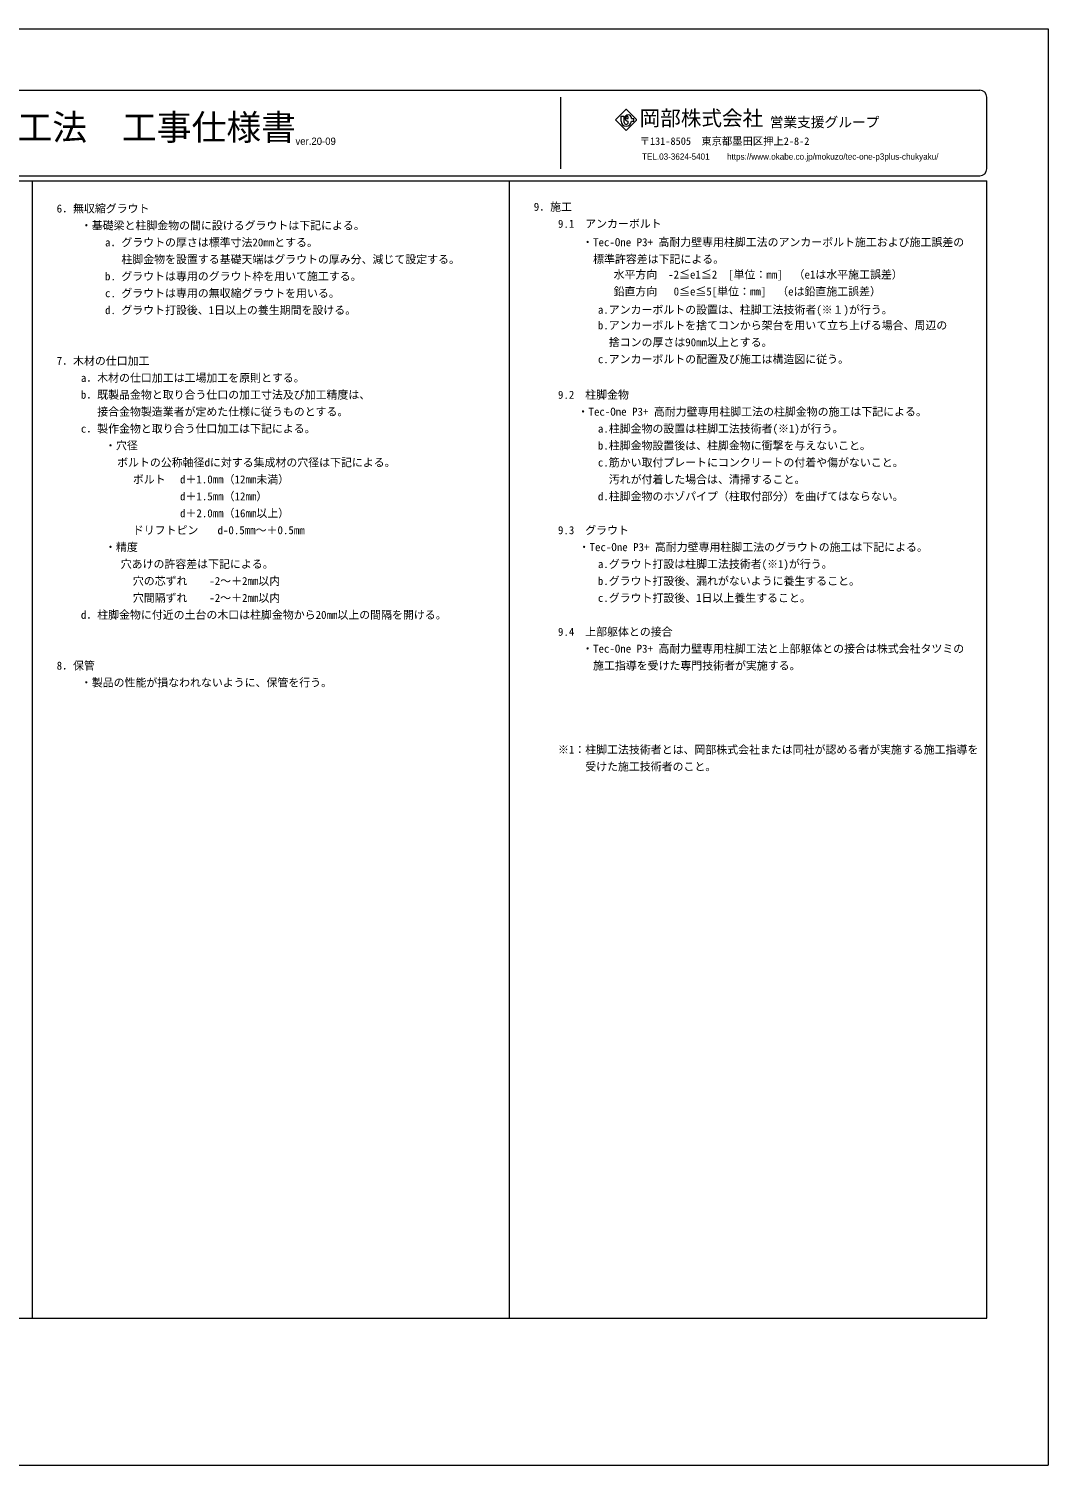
# Model space of a CAD drawing. Units: millimetres, scale not verified. Extents: x -210 to 210, y -148 to 148.
# Drawn here: x -0.8 to 210, y -148.5 to 148.5 of the extents above; entities that cross this region are included whole.
import ezdxf
from ezdxf.enums import TextEntityAlignment as Align

# ---------------------------------------------------------------- set-up
doc = ezdxf.new("R2010")
doc.units = ezdxf.units.MM
doc.header["$LTSCALE"] = 0.5
for name, color, linetype, lineweight in [('0-0_0', 5, 'Continuous', 15), ('0-2_補助線1', 5, 'Continuous', 13), ('0-3_文字', 7, 'Continuous', 13)]:
    doc.layers.add(name, color=color, linetype=linetype, lineweight=lineweight)
doc.styles.add('ＭＳ ゴシック', font='')
doc.styles.add('ＭＳ Ｐゴシック', font='')
doc.styles.get('ＭＳ ゴシック').set_extended_font_data('MS Gothic')
doc.styles.get('ＭＳ Ｐゴシック').set_extended_font_data('MS PGothic')

msp = doc.modelspace()

# ---------------------------------------------------------------- linework, layer by layer
at = {"layer": '0-0_0'}
for p, q in [((-114.5455, 135.7727), (195.8586, 135.7727)), ((109.2314, 119.5101), (109.2314, 134.3586)), ((197.2728, 119.5101), (197.2728, 134.3586)), ((-197.2727, 117.0354), (197.2728, 117.0354)), ((-114.5455, 118.096), (195.8586, 118.096)), ((197.2728, -118.0657), (197.2728, 117.0354)), ((-197.2727, -118.0657), (197.2728, -118.0657))]:
    msp.add_line(p, q, dxfattribs=at)
at = {"layer": '0-0_0', "color": 7}
msp.add_line((-210, -148.5), (210, -148.5), dxfattribs=at)
msp.add_lwpolyline([(-210, 148.5), (210, 148.5), (210, -148.5)], dxfattribs=at)
at = {"layer": '0-0_0'}
for centre, start, end in [((195.8586, 134.3586), 0, 90), ((195.8586, 119.5101), 270, 0)]:
    msp.add_arc(centre, 1.4141, start, end, dxfattribs=at)
at = {"layer": '0-2_補助線1'}
for p, q in [((0, -118.0657), (0, 116.999)), ((98.6364, -118.0657), (98.6364, 116.999))]:
    msp.add_line(p, q, dxfattribs=at)
at = {"layer": '0-3_文字', "color": 6}
for p, q in [((120.5881, 129.7114), (122.6658, 131.7891)), ((124.8761, 129.7114), (122.7984, 131.7891)), ((122.6658, 127.5011), (120.5881, 129.5788)), ((121.6693, 129.3951), (121.6693, 130.3953)), ((121.6693, 130.3953), (122.3258, 130.3953)), ((122.3258, 129.1353), (122.3258, 130.3953)), ((124.8761, 129.5788), (122.7984, 127.5011)), ((122.9807, 130.3914), (122.8977, 130.3914)), ((122.9392, 129.9577), (123.158, 129.9577)), ((123.158, 129.9577), (123.158, 130.1765)), ((123.158, 129.1353), (123.158, 129.3951)), ((123.8144, 129.9577), (123.8144, 130.0515)), ((123.8144, 129.9577), (124.295, 129.9577)), ((123.8144, 129.3951), (124.295, 129.3951)), ((124.295, 129.3951), (124.295, 129.9577))]:
    msp.add_line(p, q, dxfattribs=at)
for centre, radius, start, end in [((123.158, 130.0515), 0.6564, 0, 270), ((122.7321, 131.7228), 0.0938, 45, 135), ((120.6544, 129.6451), 0.0938, 135, 225), ((122.7419, 129.3951), 1.0725, 180, 0), ((122.7419, 129.1353), 0.4161, 180, 0), ((122.9392, 130.1765), 0.2188, 0, 270), ((124.8098, 129.6451), 0.0938, 315, 45), ((122.7321, 127.5675), 0.0938, 225, 315)]:
    msp.add_arc(centre, radius, start, end, dxfattribs=at)

# ---------------------------------------------------------------- texts
at = {"layer": '0-3_文字'}
for s, height, style, p in [('Tec-One P3+ 高耐力壁専用柱脚工法\u3000工事仕様書', 5.278, 'ＭＳ Ｐゴシック', (-103.8742, 123.8952)), ('岡部株式会社', 3.121, 'ＭＳ ゴシック', (125.5169, 127.5219)), (' 営業支援グループ', 2.081, 'ＭＳ ゴシック', (150.9714, 127.5225)), ('ver.20-09', 1.508, 'ＭＳ Ｐゴシック', (54.3776, 124.039)), ('〒131-8505\u3000東京都墨田区押上2-8-2', 1.561, 'ＭＳ ゴシック', (125.5169, 124.0133)), ('TEL.03-3624-5401\u3000\u3000https://www.okabe.co.jp/mokuzo/tec-one-p3plus-chukyaku/', 1.282, 'ＭＳ Ｐゴシック', (126.0071, 121.0446)), ('6．無収縮グラウト', 1.655, 'ＭＳ ゴシック', (5, 109.9979)), ('9．施工', 1.655, 'ＭＳ ゴシック', (103.6364, 110.3537)), ('・基礎梁と柱脚金物の間に設けるグラウトは下記による。', 1.655, 'ＭＳ ゴシック', (10, 106.4979)), ('9.1\u3000アンカーボルト', 1.655, 'ＭＳ ゴシック', (108.6364, 106.8537)), ('a．グラウトの厚さは標準寸法20mmとする。', 1.655, 'ＭＳ ゴシック', (15, 102.9979)), ('・Tec-One P3+ 高耐力壁専用柱脚工法のアンカーボルト施工および施工誤差の', 1.655, 'ＭＳ ゴシック', (113.6364, 103.0374)), ('\u3000 柱脚金物を設置する基礎天端はグラウトの厚み分、減じて設定する。', 1.655, 'ＭＳ ゴシック', (15, 99.4979)), ('\u3000標準許容差は下記による。', 1.655, 'ＭＳ ゴシック', (113.6364, 99.5374)), ('b. グラウトは専用のグラウト枠を用いて施工する。', 1.655, 'ＭＳ ゴシック', (15, 95.9979)), ('水平方向\u3000-2≦e1≦2\u3000[単位：mm]\u3000（e1は水平施工誤差）', 1.655, 'ＭＳ ゴシック', (120.1364, 96.3537)), ('鉛直方向\u3000 0≦e≦5[単位：mm]\u3000（eは鉛直施工誤差）', 1.655, 'ＭＳ ゴシック', (120.1364, 92.8537)), ('c. グラウトは専用の無収縮グラウトを用いる。', 1.655, 'ＭＳ ゴシック', (15, 92.4979)), ('d. グラウト打設後、1日以上の養生期間を設ける。', 1.655, 'ＭＳ ゴシック', (15, 88.9979)), ('a.アンカーボルトの設置は、柱脚工法技術者(※１)が行う。', 1.655, 'ＭＳ ゴシック', (116.8864, 89.0793)), ('b.アンカーボルトを捨てコンから架台を用いて立ち上げる場合、周辺の', 1.655, 'ＭＳ ゴシック', (116.8864, 85.8537)), ('\u3000捨コンの厚さは90mm以上とする。', 1.655, 'ＭＳ ゴシック', (116.8864, 82.3537)), ('7．木材の仕口加工', 1.655, 'ＭＳ ゴシック', (5, 78.4979)), ('c.アンカーボルトの配置及び施工は構造図に従う。', 1.655, 'ＭＳ ゴシック', (116.8864, 78.8537)), ('a．木材の仕口加工は工場加工を原則とする。', 1.655, 'ＭＳ ゴシック', (10, 74.9979)), ('b．既製品金物と取り合う仕口の加工寸法及び加工精度は、', 1.655, 'ＭＳ ゴシック', (10, 71.4979)), ('9.2\u3000柱脚金物', 1.655, 'ＭＳ ゴシック', (108.6364, 71.4979)), (' \u3000接合金物製造業者が定めた仕様に従うものとする。', 1.655, 'ＭＳ ゴシック', (10, 67.9979)), ('・Tec-One P3+ 高耐力壁専用柱脚工法の柱脚金物の施工は下記による。', 1.655, 'ＭＳ ゴシック', (112.6945, 67.9979)), ('c．製作金物と取り合う仕口加工は下記による。', 1.655, 'ＭＳ ゴシック', (10, 64.4979)), ('a.柱脚金物の設置は柱脚工法技術者(※1)が行う。', 1.655, 'ＭＳ ゴシック', (116.8864, 64.4979)), ('・穴径', 1.655, 'ＭＳ ゴシック', (15, 60.9979)), ('b.柱脚金物設置後は、柱脚金物に衝撃を与えないこと。', 1.655, 'ＭＳ ゴシック', (116.8864, 60.9979)), ('ボルトの公称軸径dに対する集成材の穴径は下記による。', 1.655, 'ＭＳ ゴシック', (17.5, 57.4979)), ('c.筋かい取付プレートにコンクリートの付着や傷がないこと。', 1.655, 'ＭＳ ゴシック', (116.8864, 57.4979)), ('ボルト\u3000', 1.655, 'ＭＳ ゴシック', (20.75, 53.9979)), ('d＋1.0㎜（12㎜未満）', 1.655, 'ＭＳ ゴシック', (30.5, 53.9979)), ('\u3000汚れが付着した場合は、清掃すること。', 1.655, 'ＭＳ ゴシック', (116.8864, 53.9979)), ('d＋1.5㎜（12㎜）', 1.655, 'ＭＳ ゴシック', (30.5, 50.4979)), ('d.柱脚金物のホゾパイプ（柱取付部分）を曲げてはならない。', 1.655, 'ＭＳ ゴシック', (116.8864, 50.4979)), ('d＋2.0㎜（16㎜以上）', 1.655, 'ＭＳ ゴシック', (30.5, 46.9979)), ('ドリフトピン', 1.655, 'ＭＳ ゴシック', (20.75, 43.4979)), ('d-0.5㎜～＋0.5mm', 1.655, 'ＭＳ ゴシック', (38.25, 43.4979)), ('9.3\u3000グラウト', 1.655, 'ＭＳ ゴシック', (108.6364, 43.4979)), ('・精度', 1.655, 'ＭＳ ゴシック', (15, 39.9979)), ('・Tec-One P3+ 高耐力壁専用柱脚工法のグラウトの施工は下記による。', 1.655, 'ＭＳ ゴシック', (112.912, 39.9979)), ('穴あけの許容差は下記による。', 1.655, 'ＭＳ ゴシック', (18.25, 36.4979)), ('a.グラウト打設は柱脚工法技術者(※1)が行う。', 1.655, 'ＭＳ ゴシック', (116.8864, 36.4979)), ('穴の芯ずれ\u3000\u3000-2～＋2㎜以内', 1.655, 'ＭＳ ゴシック', (20.75, 32.9979)), ('b.グラウト打設後、漏れがないように養生すること。', 1.655, 'ＭＳ ゴシック', (116.8864, 32.9979)), ('穴間隔ずれ\u3000\u3000-2～＋2㎜以内', 1.655, 'ＭＳ ゴシック', (20.75, 29.4979)), ('c.グラウト打設後、1日以上養生すること。', 1.655, 'ＭＳ ゴシック', (116.8864, 29.4979)), ('d．柱脚金物に付近の土台の木口は柱脚金物から20mm以上の間隔を開ける。', 1.655, 'ＭＳ ゴシック', (10, 25.9979)), ('9.4\u3000上部躯体との接合', 1.655, 'ＭＳ ゴシック', (108.6364, 22.4979)), ('・Tec-One P3+ 高耐力壁専用柱脚工法と上部躯体との接合は株式会社タツミの', 1.655, 'ＭＳ ゴシック', (113.6364, 18.9979)), ('8．保管', 1.655, 'ＭＳ ゴシック', (5, 15.4979)), ('\u3000施工指導を受けた専門技術者が実施する。', 1.655, 'ＭＳ ゴシック', (113.6364, 15.4979)), ('・製品の性能が損なわれないように、保管を行う。', 1.655, 'ＭＳ ゴシック', (10, 11.9979)), ('※1：柱脚工法技術者とは、岡部株式会社または同社が認める者が実施する施工指導を', 1.655, 'ＭＳ ゴシック', (108.6364, -1.8671)), ('受けた施工技術者のこと。', 1.655, 'ＭＳ ゴシック', (114.2702, -5.3671))]:
    msp.add_text(s, height=height, dxfattribs=dict(at, style=style)).set_placement(p, align=Align.BOTTOM_LEFT)

doc.saveas('drawing.dxf')
